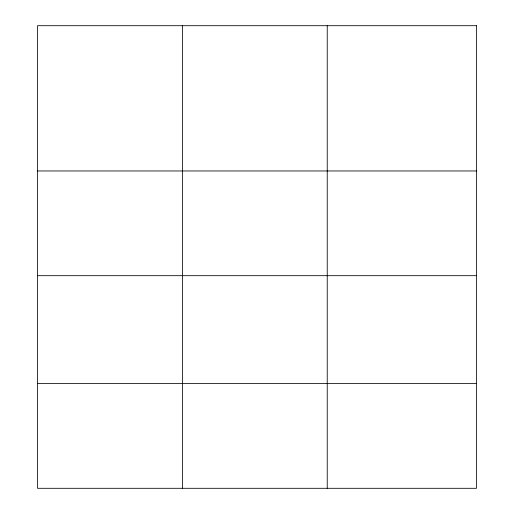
<?xml version="1.0" encoding="UTF-8"?>
<svg xmlns="http://www.w3.org/2000/svg" width="514" height="514" viewBox="0 0 514 514"><rect width="100%" height="100%" fill="white"/><g stroke="black" fill="none" stroke-linecap="round" stroke-linejoin="round"><path stroke-width="0.77" d="M37.522 170.963L476.478 170.963M37.522 275.684L476.478 275.684M37.522 383.579L476.478 383.579M327.232 25.7L327.232 488.3M182.38 25.7L182.38 488.3M476.478 25.7L37.522 25.7L37.522 488.3L476.478 488.3L476.478 25.7"/></g></svg>
